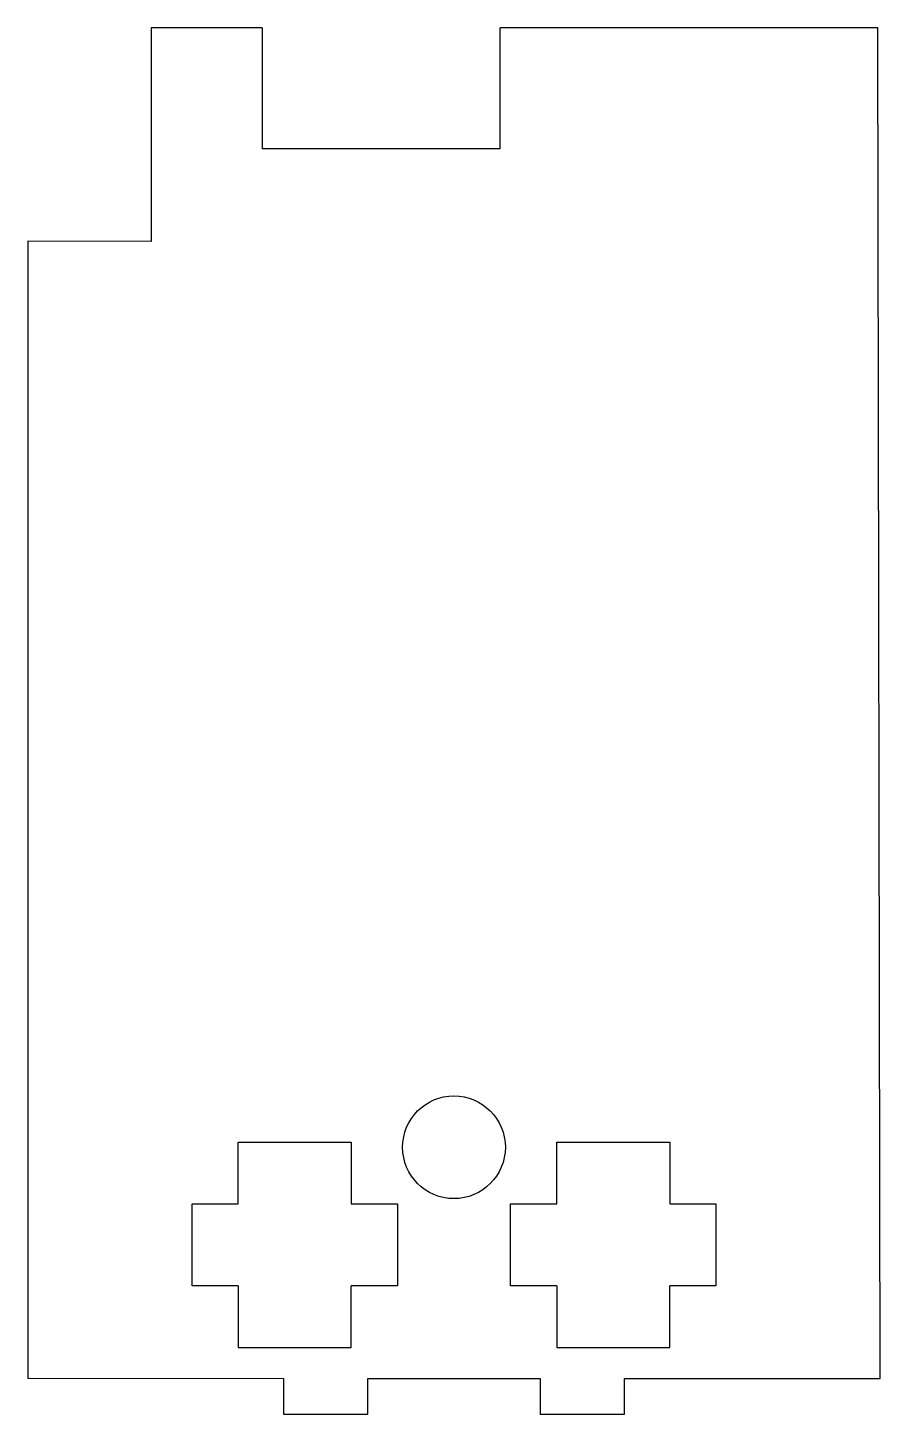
# Model space of a CAD drawing. Header units: millimetres. Extents: x 113 to 196, y -56 to 79.
import ezdxf

# ---------------------------------------------------------------- set-up
doc = ezdxf.new("R2010")
doc.units = ezdxf.units.MM
doc.layers.add('Corte exterior', color=1, linetype='Continuous', true_color=0xff0000)

msp = doc.modelspace()

# ---------------------------------------------------------------- linework, layer by layer
at = {"layer": 'Corte exterior'}
for p, q in [((124.51, 79.12), (124.51, 58.32)), ((135.31, 79.12), (124.51, 79.12)), ((135.31, 79.12), (135.31, 67.32)), ((195.28, 79.12), (158.49, 79.12)), ((158.51, 67.32), (158.51, 79.12)), ((195.5, -52.39), (195.28, 79.12)), ((158.51, 67.33), (135.31, 67.33)), ((112.5, 58.33), (112.5, 36.5)), ((124.51, 58.32), (112.5, 58.33)), ((112.5, 36.5), (112.5, 1.82)), ((112.5, 1.82), (112.5, -9)), ((112.5, -9), (112.5, -52.38)), ((133, -29.39), (144, -29.39)), ((133, -35.39), (133, -29.39)), ((144, -29.39), (144, -35.39)), ((164, -29.39), (175, -29.39)), ((164, -35.39), (164, -29.39)), ((175, -29.39), (175, -35.39)), ((128.5, -35.39), (133, -35.39)), ((128.5, -43.39), (128.5, -35.39)), ((144, -35.39), (148.5, -35.39)), ((148.5, -35.39), (148.5, -43.39)), ((159.5, -35.39), (164, -35.39)), ((159.5, -43.39), (159.5, -35.39)), ((175, -35.39), (179.5, -35.39)), ((179.5, -35.39), (179.5, -43.39)), ((133, -43.39), (128.5, -43.39)), ((133, -43.39), (133, -49.39)), ((144, -49.39), (144, -43.39)), ((148.5, -43.39), (144, -43.39)), ((164, -43.39), (159.5, -43.39)), ((164, -43.39), (164, -49.39)), ((175, -49.39), (175, -43.39)), ((179.5, -43.39), (175, -43.39)), ((133, -49.39), (144, -49.39)), ((164, -49.39), (175, -49.39)), ((112.5, -52.38), (137.4, -52.39)), ((137.4, -52.39), (137.4, -55.89)), ((145.6, -52.39), (162.4, -52.39)), ((145.6, -55.89), (145.6, -52.39)), ((162.4, -52.39), (162.4, -55.89)), ((170.6, -52.39), (195.5, -52.39)), ((170.6, -55.89), (170.6, -52.39)), ((137.4, -55.89), (145.6, -55.89)), ((162.4, -55.89), (170.6, -55.89))]:
    msp.add_line(p, q, dxfattribs=at)
msp.add_circle((154, -29.89), 5, dxfattribs=at)

doc.saveas('drawing.dxf')
